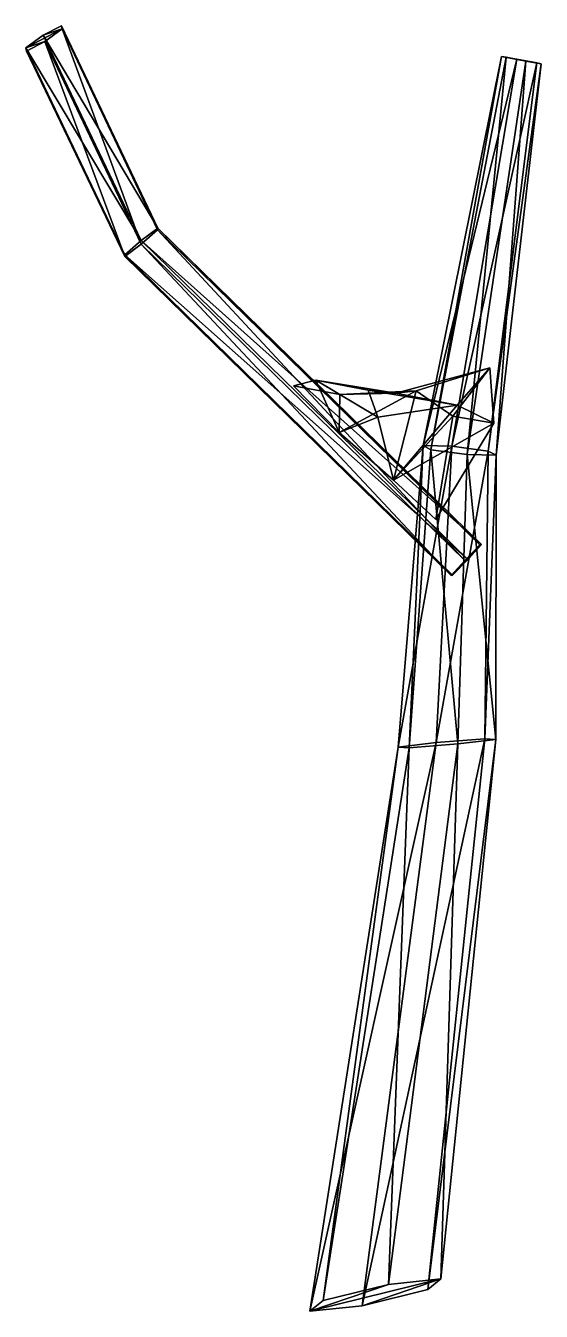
# Model space of a CAD drawing. Extents: x -104 to 51, y 0 to 386.
import ezdxf

# ---------------------------------------------------------------- set-up
doc = ezdxf.new("R2010")
doc.units = 0
doc.layers.add('bark', color=250, linetype='CONTINUOUS')
doc.layers.add('snow', color=250, linetype='CONTINUOUS')

msp = doc.modelspace()

# ---------------------------------------------------------------- meshes
at = {"layer": 'bark'}
mesh = msp.add_polyface(dxfattribs=at)
corners = [(23.445828, 221.035151, -6.293004), (-74.652089, 317.346389, 7.601428), (-74.688389, 316.838951, 0.296282), (-69.76652, 320.603244, -3.723617), (-64.808352, 324.874975, -0.438371), (-64.772052, 325.382413, 6.866774), (-69.693921, 321.618121, 10.886674), (-104.45418, 379.554118, -8.340062), (-104.19827, 378.578369, -15.571679), (-98.691981, 381.406043, -19.444521), (-93.441603, 385.209465, -16.085747), (-93.697514, 386.185213, -8.85413), (-99.203802, 383.357539, -4.981288), (23.886249, 221.15987, 0.994267), (27.559455, 225.564881, -10.277157), (32.113503, 230.219332, -6.974037), (32.553923, 230.344051, 0.313235), (28.440296, 225.814321, 4.297387), (-19.005076, 0, -6.408751), (4.658059, 8.087935, 20.650914), (7.530741, 169.449364, -29.609417), (18.917663, 170.828371, -39.814462), (33.581821, 172.00988, -34.805966), (36.859057, 171.812382, -19.592424), (25.472135, 170.433375, -9.387378), (10.807977, 169.251865, -14.395875), (14.984272, 260.072303, -2.129843), (23.628945, 259.862001, -9.9716), (34.606189, 258.397191, -6.497318), (36.93876, 257.142682, 4.81872), (28.294087, 257.352983, 12.660477), (17.316843, 258.817794, 9.186195), (43.172704, 376.090198, -4.881017), (49.164847, 374.983948, -2.984191), (50.545517, 374.729053, 3.241265), (45.934044, 375.580409, 7.569894), (-3.2932, 1.681014, -20.650914), (16.394304, 6.565488, -14.242162), (20.369934, 9.768949, 6.408751), (-15.029446, 3.203461, 14.242162), (38.561231, 376.941554, -0.552388), (39.941901, 376.686659, 5.673068)]
mesh.append_faces([[corners[k] for k in face] for face in [(13, 0, 2), (0, 14, 3), (14, 15, 4), (15, 16, 5), (16, 17, 6), (17, 13, 1), (1, 2, 8), (2, 3, 9), (3, 4, 10), (4, 5, 11), (5, 6, 12), (6, 1, 7), (17, 16, 15), (17, 15, 0), (17, 0, 13), (15, 14, 0), (7, 8, 9), (7, 9, 10), (7, 10, 12), (10, 11, 12), (18, 36, 21), (36, 37, 22), (37, 38, 23), (38, 19, 24), (19, 39, 25), (39, 18, 20), (20, 21, 27), (21, 22, 28), (22, 23, 29), (23, 24, 30), (24, 25, 31), (25, 20, 26), (26, 27, 32), (27, 28, 33), (28, 29, 34), (29, 30, 35), (30, 31, 41), (31, 26, 40), (39, 19, 18), (19, 38, 18), (38, 37, 36), (38, 36, 18), (40, 32, 33), (40, 33, 34), (40, 34, 35), (40, 35, 41), (13, 2, 1), (0, 3, 2), (14, 4, 3), (15, 5, 4), (16, 6, 5), (17, 1, 6), (1, 8, 7), (2, 9, 8), (3, 10, 9), (4, 11, 10), (5, 12, 11), (6, 7, 12), (18, 21, 20), (36, 22, 21), (37, 23, 22), (38, 24, 23), (19, 25, 24), (39, 20, 25), (20, 27, 26), (21, 28, 27), (22, 29, 28), (23, 30, 29), (24, 31, 30), (25, 26, 31), (26, 32, 40), (27, 33, 32), (28, 34, 33), (29, 35, 34), (30, 41, 35), (31, 40, 41)]])
at = {"layer": 'snow'}
mesh = msp.add_polyface(dxfattribs=at)
corners = [(-23.90298, 277.991248, 1.191299), (-1.530023, 276.69559, 19.912088), (36.258116, 266.834759, 3.43735), (12.913277, 276.475148, -10.384085), (23.999115, 268.910893, -8.020676), (6.064998, 249.654738, 6.095755), (6.861051, 275.758273, 22.009897), (-17.201454, 279.724333, 15.515914), (1.419708, 268.610504, 16.918751), (35.085146, 283.381701, 4.222102), (25.238918, 272.149105, 13.175391), (18.813734, 237.806852, -2.021417), (23.999116, 268.910893, -8.020677), (-10.028531, 275.378291, -8.308031), (-10.200194, 264.008079, 6.580448)]
mesh.append_faces([[corners[k] for k in face] for face in [(3, 9, 6), (6, 1, 7), (6, 7, 13), (13, 7, 0), (4, 12, 3), (9, 2, 10), (10, 6, 9), (6, 10, 1), (4, 5, 11), (11, 2, 12), (12, 9, 3), (9, 12, 2), (5, 4, 3), (14, 13, 0), (3, 13, 14), (12, 4, 11), (5, 14, 8), (14, 0, 7), (7, 8, 14), (8, 7, 1), (5, 10, 2), (8, 1, 10), (5, 8, 10), (3, 6, 13), (5, 3, 14), (5, 2, 11)]])

doc.saveas('drawing.dxf')
